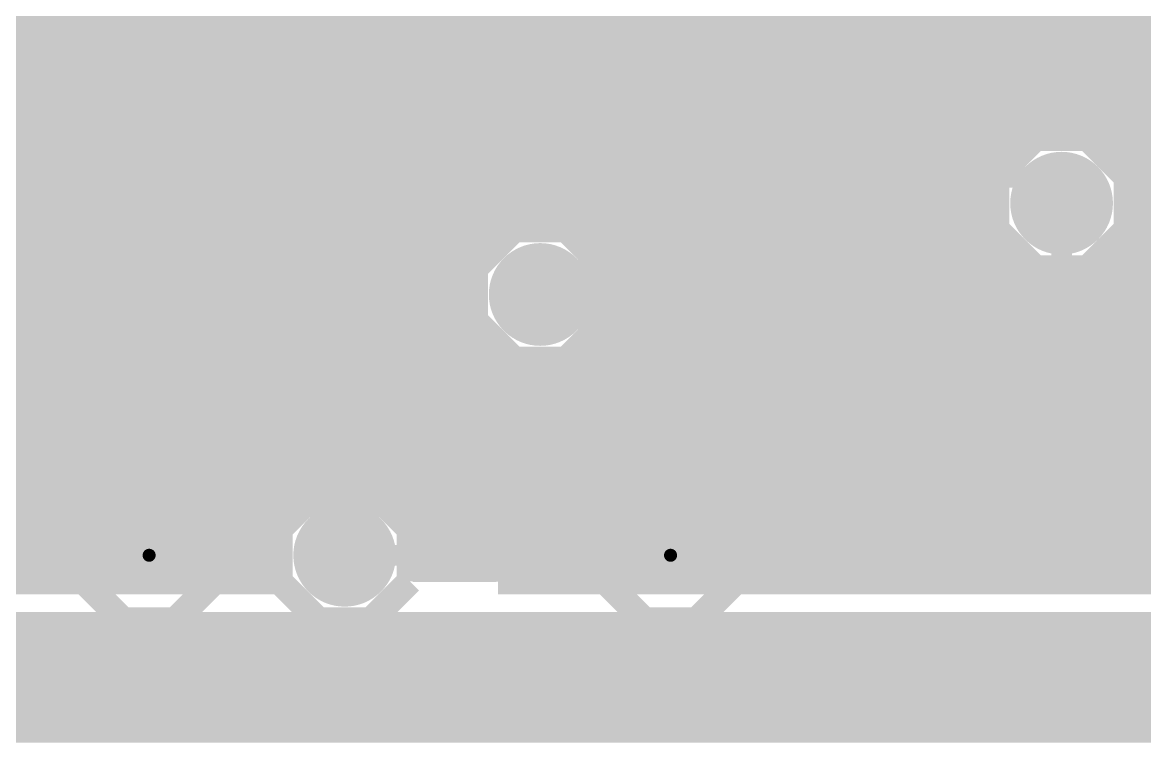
# Model space of a CAD drawing. Extents: x -6 to 196, y -52 to 46.
# Drawn here: x 134.66 to 145.59, y -5.63 to 1.38 of the extents above; entities that cross this region are included whole.
import ezdxf

# ---------------------------------------------------------------- set-up
doc = ezdxf.new("R2010")
doc.units = 0
doc.header["$MEASUREMENT"] = 0
doc.layers.get('0').update_dxf_attribs({"linetype": 'CONTINUOUS'})
for name, color, linetype in [('22-304-1_BOT', 7, 'CONTINUOUS'), ('22-304-1_DRD', 7, 'CONTINUOUS'), ('22-304-1_GND', 6, 'CONTINUOUS'), ('22-304-1_IN1', 4, 'CONTINUOUS'), ('22-304-1_SMT', 5, 'CONTINUOUS'), ('22-304-1_SPT', 10, 'CONTINUOUS'), ('22-304-1_SST', 14, 'CONTINUOUS'), ('22-304-1_TOP', 9, 'CONTINUOUS'), ('THRUHOLE_TAP', 13, 'CONTINUOUS')]:
    doc.layers.add(name, color=color, linetype=linetype)

# ---------------------------------------------------------------- blocks, each defined once
blk = doc.blocks.new('ROUND_57')
at = {"const_width": 0.35052}
blk.add_lwpolyline([(-0.17526, 0, 1), (0.17526, 0, 1)], format="xyb", close=True, dxfattribs=at)
blk = doc.blocks.new('ROUND_63')
at = {"const_width": 0.35052}
blk.add_lwpolyline([(-0.17526, 0, 1), (0.17526, 0, 1)], format="xyb", close=True, dxfattribs=at)
blk = doc.blocks.new('ROUND_83')
at = {"const_width": 0.50038}
blk.add_lwpolyline([(-0.25019, 0, 1), (0.25019, 0, 1)], format="xyb", close=True, dxfattribs=at)
blk = doc.blocks.new('ROUND_85')
at = {"const_width": 0.0635}
blk.add_lwpolyline([(-0.03175, 0, 1), (0.03175, 0, 1)], format="xyb", close=True, dxfattribs=at)
blk = doc.blocks.new('ROUND_86')
at = {"const_width": 0.50038}
blk.add_lwpolyline([(-0.25019, 0, 1), (0.25019, 0, 1)], format="xyb", close=True, dxfattribs=at)
blk = doc.blocks.new('RECTANGLE_5')
blk.add_solid([(0.4826, 0.4064), (0.4826, -0.4064), (-0.4826, 0.4064), (-0.4826, -0.4064)])
blk = doc.blocks.new('ROUND_88')
at = {"const_width": 0.10033}
blk.add_lwpolyline([(-0.050164, 0, 1), (0.050164, 0, 1)], format="xyb", close=True, dxfattribs=at)

msp = doc.modelspace()

# ---------------------------------------------------------------- linework, layer by layer
at = {"layer": '22-304-1_BOT'}
for points, const_width in [([(139.9032, 16.08074), (139.9032, -0.62484)], 0.254), ([(140.1318, 16.08074), (140.1318, -0.48514)], 0.254), ([(145.6182, 16.08074), (145.6182, -4.064)], 0.254), ([(143.1036, 15.42288), (143.1036, -4.064)], 0.254), ([(145.3896, 15.45336), (145.3896, -0.08636)], 0.254), ([(143.3322, 15.32128), (143.3322, -4.064)], 0.254), ([(143.5608, 15.31874), (143.5608, -4.064)], 0.254), ([(143.7894, 15.31874), (143.7894, -4.064)], 0.254), ([(144.018, 15.31874), (144.018, -4.064)], 0.254), ([(144.2466, 15.31874), (144.2466, 0.03556)], 0.254), ([(145.161, 15.1892), (145.161, 0.1778)], 0.254), ([(144.4752, 15.14348), (144.4752, 0.22352)], 0.254), ([(144.7038, 15.0749), (144.7038, 0.28956)], 0.254), ([(144.9324, 15.0876), (144.9324, 0.27686)], 0.254), ([(140.97, 6.858), (140.97, -0.254), (139.954, -1.27), (139.7, -1.27)], 0.2032), ([(140.3604, 6.56336), (140.3604, -0.25654)], 0.254), ([(141.5034, 6.44144), (141.5034, -0.63754)], 0.254), ([(140.54074, 6.33476), (140.54074, -0.0762)], 0.254), ([(141.39926, 6.33476), (141.39926, -0.254)], 0.254), ([(134.874, 5.26796), (134.874, -4.064)], 0.254), ([(134.6454, 5.09778), (134.6454, -4.064)], 0.254), ([(135.1026, 4.94792), (135.1026, -4.064)], 0.254), ([(136.9314, 4.95046), (136.9314, -4.064)], 0.254), ([(135.3312, 4.81838), (135.3312, -4.064)], 0.254), ([(139.6746, 4.88442), (139.6746, -0.59436)], 0.254), ([(138.5316, 4.61772), (138.5316, -3.38074)], 0.254), ([(139.446, 4.54914), (139.446, -0.64262)], 0.254), ([(137.795, -3.81), (138.938, -3.81), (142.24, -0.508), (142.24, 4.445)], 0.2032), ([(138.7602, 4.4577), (138.7602, -3.38074)], 0.254), ([(138.9888, 4.40436), (138.9888, -3.15214)], 0.254), ([(139.2174, 4.42976), (139.2174, -0.79502)], 0.254), ([(142.875, 4.21132), (142.875, -4.064)], 0.254), ([(141.732, 3.99796), (141.732, -0.40894)], 0.254), ([(141.81074, 3.92176), (141.81074, -0.3302)], 0.254), ([(142.66926, 3.92176), (142.66926, -0.508)], 0.254), ([(137.16, 3.57632), (137.16, -3.57632)], 0.254), ([(137.3886, 3.26898), (137.3886, -3.26898)], 0.254), ([(138.303, 3.36296), (138.303, -3.36296)], 0.254), ([(137.6172, 3.15722), (137.6172, -3.15722)], 0.254), ([(138.0744, 3.19278), (138.0744, -3.19278)], 0.254), ([(137.8458, 3.13436), (137.8458, -3.13436)], 0.254), ([(136.7028, 2.12852), (136.7028, -4.064)], 0.254), ([(135.5598, 1.81356), (135.5598, -4.064)], 0.254), ([(136.4742, 1.76276), (136.4742, -4.064)], 0.254), ([(135.7884, 1.65862), (135.7884, -4.064)], 0.254), ([(136.2456, 1.6383), (136.2456, -4.064)], 0.254), ([(136.017, 1.61036), (136.017, -4.064)], 0.254), ([(140.54074, 1.4224), (127.93726, 1.4224)], 0.254), ([(141.81074, 1.4224), (141.39926, 1.4224)], 0.254), ([(155.78074, 1.4224), (142.66926, 1.4224)], 0.254), ([(140.54074, 1.1938), (128.0287, 1.1938)], 0.254), ([(141.81074, 1.1938), (141.39926, 1.1938)], 0.254), ([(155.5623, 1.1938), (142.66926, 1.1938)], 0.254), ([(140.54074, 0.9652), (128.15316, 0.9652)], 0.254), ([(141.81074, 0.9652), (141.39926, 0.9652)], 0.254), ([(155.43784, 0.9652), (142.66926, 0.9652)], 0.254), ([(140.54074, 0.7366), (128.18364, 0.7366)], 0.254), ([(141.81074, 0.7366), (141.39926, 0.7366)], 0.254), ([(155.40736, 0.7366), (142.66926, 0.7366)], 0.254), ([(140.54074, 0.508), (128.13538, 0.508)], 0.254), ([(141.81074, 0.508), (141.39926, 0.508)], 0.254), ([(155.45562, 0.508), (142.66926, 0.508)], 0.254), ([(140.54074, 0.2794), (127.98044, 0.2794)], 0.254), ([(141.81074, 0.2794), (141.39926, 0.2794)], 0.254), ([(144.63268, 0.2794), (142.66926, 0.2794)], 0.254), ([(155.60802, 0.2794), (144.92732, 0.2794)], 0.254), ([(140.54074, 0.0508), (126.2761, 0.0508)], 0.254), ([(141.81074, 0.0508), (141.39926, 0.0508)], 0.254), ([(144.2593, 0.0508), (142.66926, 0.0508)], 0.254), ([(156.2989, 0.0508), (145.3007, 0.0508)], 0.254), ([(140.54074, -0.0762), (139.96924, -0.6477)], 0.254), ([(140.43914, -0.1778), (126.25578, -0.1778)], 0.254), ([(141.81074, -0.1778), (141.39926, -0.1778)], 0.254), ([(144.13484, -0.1778), (142.66926, -0.1778)], 0.254), ([(156.36748, -0.1778), (145.42516, -0.1778)], 0.254), ([(141.81074, -0.3302), (138.7602, -3.38074)], 0.254), ([(140.21054, -0.4064), (126.14402, -0.4064)], 0.254), ([(141.73454, -0.4064), (141.36878, -0.4064)], 0.254), ([(144.10436, -0.4064), (142.66926, -0.4064)], 0.254), ([(147.23872, -0.4064), (145.45564, -0.4064)], 0.254), ([(141.27226, -0.55626), (140.34008, -1.48844)], 0.254), ([(141.2748, -0.55372), (141.2748, -0.86614)], 0.254), ([(139.46632, -0.635), (125.83668, -0.635)], 0.254), ([(139.98194, -0.635), (139.93368, -0.635)], 0.254), ([(141.50594, -0.635), (141.19352, -0.635)], 0.254), ([(142.6464, -0.64262), (142.6464, -4.064)], 0.254), ([(144.15262, -0.635), (142.64894, -0.635)], 0.254), ([(145.3896, -0.6731), (145.3896, -4.064)], 0.254), ([(147.23872, -0.635), (145.40738, -0.635)], 0.254), ([(141.0462, -0.78232), (141.0462, -1.09474)], 0.254), ([(139.15898, -0.8636), (121.58726, -0.8636)], 0.254), ([(142.54226, -0.81026), (139.28852, -4.064)], 0.254), ([(141.27734, -0.8636), (140.96492, -0.8636)], 0.254), ([(144.30502, -0.8636), (142.48892, -0.8636)], 0.254), ([(144.2466, -0.79756), (144.2466, -4.064)], 0.254), ([(147.23872, -0.8636), (145.25244, -0.8636)], 0.254), ([(142.4178, -0.93472), (142.4178, -4.064)], 0.254), ([(144.4752, -0.98552), (144.4752, -4.064)], 0.254), ([(145.161, -0.9398), (145.161, -4.064)], 0.254), ([(139.04722, -1.0922), (121.58726, -1.0922)], 0.254), ([(141.04874, -1.0922), (140.73632, -1.0922)], 0.254), ([(140.8176, -1.01092), (140.8176, -1.32334)], 0.254), ([(147.23872, -1.0922), (142.26032, -1.0922)], 0.254), ([(144.7038, -1.05156), (144.7038, -4.064)], 0.254), ([(144.9324, -1.03886), (144.9324, -4.064)], 0.254), ([(142.1892, -1.16332), (142.1892, -4.064)], 0.254), ([(139.02436, -1.3208), (121.65584, -1.3208)], 0.254), ([(140.82014, -1.3208), (140.50772, -1.3208)], 0.254), ([(140.589, -1.23952), (140.589, -1.55194)], 0.254), ([(147.23872, -1.3208), (142.03172, -1.3208)], 0.254), ([(141.9606, -1.39192), (141.9606, -4.064)], 0.254), ([(140.3604, -1.46812), (140.3604, -1.78054)], 0.254), ([(139.08278, -1.5494), (121.793, -1.5494)], 0.254), ([(140.59154, -1.5494), (140.31468, -1.5494)], 0.254), ([(141.732, -1.62052), (141.732, -4.064)], 0.254), ([(147.23872, -1.5494), (141.80312, -1.5494)], 0.254), ([(139.2174, -1.74244), (139.2174, -2.92354)], 0.254), ([(139.25296, -1.778), (121.83364, -1.778)], 0.254), ([(140.1318, -1.7907), (140.1318, -2.00914)], 0.254), ([(140.36294, -1.778), (140.14704, -1.778)], 0.254), ([(141.5034, -1.84912), (141.5034, -4.064)], 0.254), ([(147.23872, -1.778), (141.57452, -1.778)], 0.254), ([(139.446, -1.89738), (139.446, -2.69494)], 0.254), ([(139.6746, -1.94564), (139.6746, -2.46634)], 0.254), ([(139.9032, -1.91516), (139.9032, -2.23774)], 0.254), ([(140.13434, -2.0066), (121.793, -2.0066)], 0.254), ([(141.2748, -2.07772), (141.2748, -4.064)], 0.254), ([(193.929, -2.0066), (141.34592, -2.0066)], 0.254), ([(139.90574, -2.2352), (121.65584, -2.2352)], 0.254), ([(141.0462, -2.30632), (141.0462, -4.064)], 0.254), ([(193.929, -2.2352), (141.11732, -2.2352)], 0.254), ([(139.67714, -2.4638), (119.97436, -2.4638)], 0.254), ([(193.929, -2.4638), (140.88872, -2.4638)], 0.254), ([(140.8176, -2.53492), (140.8176, -4.064)], 0.254), ([(139.44854, -2.6924), (121.12244, -2.6924)], 0.254), ([(193.929, -2.6924), (140.66012, -2.6924)], 0.254), ([(140.589, -2.76352), (140.589, -4.064)], 0.254), ([(139.21994, -2.921), (121.27738, -2.921)], 0.254), ([(193.929, -2.921), (140.43152, -2.921)], 0.254), ([(140.3604, -2.99212), (140.3604, -4.064)], 0.254), ([(137.64768, -3.1496), (121.32564, -3.1496)], 0.254), ([(138.99134, -3.1496), (137.94232, -3.1496)], 0.254), ([(193.929, -3.1496), (140.20292, -3.1496)], 0.254), ([(140.1318, -3.22072), (140.1318, -4.064)], 0.254), ([(137.2743, -3.3782), (121.29516, -3.3782)], 0.254), ([(138.76274, -3.3782), (138.3157, -3.3782)], 0.254), ([(138.7602, -3.38074), (138.31824, -3.38074)], 0.254), ([(193.929, -3.3782), (139.97432, -3.3782)], 0.254), ([(139.9032, -3.44932), (139.9032, -4.064)], 0.254), ([(137.14984, -3.6068), (121.1707, -3.6068)], 0.254), ([(193.929, -3.6068), (139.74572, -3.6068)], 0.254), ([(139.6746, -3.67792), (139.6746, -4.064)], 0.254), ([(137.11936, -3.8354), (120.79732, -3.8354)], 0.254), ([(193.929, -3.8354), (139.51712, -3.8354)], 0.254), ([(139.446, -3.90652), (139.446, -4.064)], 0.254), ([(137.16762, -4.064), (17.145, -4.064)], 0.254), ([(193.929, -4.064), (139.28852, -4.064)], 0.254)]:
    msp.add_lwpolyline(points, dxfattribs=dict(at, const_width=const_width))
at = {"layer": '22-304-1_BOT', "const_width": 0.254}
for points in [[(144.78, 0.29464, 0.4142136), (144.10436, -0.381)], [(145.45564, -0.381, 0.4142136), (144.78, 0.29464)], [(141.27226, -0.55626, 0.1989124), (141.39746, -0.254)], [(144.10436, -0.381, 0.4142136), (144.78, -1.05664)], [(144.78, -1.05664, 0.4142136), (145.45564, -0.381)], [(142.54226, -0.81026, 0.1989124), (142.66746, -0.508)], [(142.54226, -0.81026, 0.1989124), (142.66746, -0.508)], [(139.7, -0.59436, 0.4142136), (139.02436, -1.27)], [(139.96924, -0.6477, 0.1024398), (139.7, -0.59195)], [(139.02436, -1.27, 0.4142136), (139.7, -1.94564)], [(139.7, -1.94564, 0.3208568), (140.34008, -1.48844)], [(137.795, -3.13436, 0.4142136), (137.11936, -3.81)], [(138.31824, -3.38074, 0.2246031), (137.795, -3.13321)], [(137.11936, -3.81, 0.0964687), (137.16874, -4.06355)]]:
    msp.add_lwpolyline(points, format="xyb", dxfattribs=at)
at = {"layer": '22-304-1_DRD'}
for points, const_width in [([(195.00088, 21.99894), (101.99878, 21.99894), (78.99908, 44.99864), (-4.99872, 44.99864), (-4.99872, -4.99872), (195.00088, -4.99872), (195.00088, 21.99894)], 1.27), ([(144.526, 0.254), (144.145, -0.127)], 0.254), ([(145.034, 0.254), (144.526, 0.254)], 0.254), ([(145.415, -0.127), (145.034, 0.254)], 0.254), ([(144.145, -0.127), (144.145, -0.635)], 0.254), ([(145.415, -0.635), (145.415, -0.127)], 0.254), ([(139.446, -0.635), (139.065, -1.016)], 0.254), ([(139.954, -0.635), (139.446, -0.635)], 0.254), ([(140.335, -1.016), (139.954, -0.635)], 0.254), ([(144.145, -0.635), (144.526, -1.016)], 0.254), ([(145.034, -1.016), (145.415, -0.635)], 0.254), ([(139.065, -1.016), (139.065, -1.524)], 0.254), ([(140.335, -1.524), (140.335, -1.016)], 0.254), ([(144.526, -1.016), (145.034, -1.016)], 0.254), ([(139.065, -1.524), (139.446, -1.905)], 0.254), ([(139.954, -1.905), (140.335, -1.524)], 0.254), ([(139.446, -1.905), (139.954, -1.905)], 0.254), ([(135.636, -3.175), (135.255, -3.556)], 0.254), ([(136.144, -3.175), (135.636, -3.175)], 0.254), ([(136.525, -3.556), (136.144, -3.175)], 0.254), ([(137.541, -3.175), (137.16, -3.556)], 0.254), ([(138.049, -3.175), (137.541, -3.175)], 0.254), ([(138.43, -3.556), (138.049, -3.175)], 0.254), ([(140.716, -3.175), (140.335, -3.556)], 0.254), ([(141.224, -3.175), (140.716, -3.175)], 0.254), ([(141.605, -3.556), (141.224, -3.175)], 0.254), ([(135.255, -3.556), (135.255, -4.064)], 0.254), ([(136.525, -4.064), (136.525, -3.556)], 0.254), ([(137.16, -3.556), (137.16, -4.064)], 0.254), ([(138.43, -4.064), (138.43, -3.556)], 0.254), ([(140.335, -3.556), (140.335, -4.064)], 0.254), ([(141.605, -4.064), (141.605, -3.556)], 0.254), ([(135.255, -4.064), (135.636, -4.445)], 0.254), ([(136.144, -4.445), (136.525, -4.064)], 0.254), ([(137.16, -4.064), (137.541, -4.445)], 0.254), ([(138.049, -4.445), (138.43, -4.064)], 0.254), ([(140.335, -4.064), (140.716, -4.445)], 0.254), ([(141.224, -4.445), (141.605, -4.064)], 0.254), ([(135.636, -4.445), (136.144, -4.445)], 0.254), ([(137.541, -4.445), (138.049, -4.445)], 0.254), ([(140.716, -4.445), (141.224, -4.445)], 0.254)]:
    msp.add_lwpolyline(points, dxfattribs=dict(at, const_width=const_width))
at = {"layer": '22-304-1_GND', "const_width": 1.27}
msp.add_lwpolyline([(195.00088, 21.99894), (101.99878, 21.99894), (78.99908, 44.99864), (-4.99872, 44.99864), (-4.99872, -4.99872), (195.00088, -4.99872), (195.00088, 21.99894)], dxfattribs=at)
at = {"layer": '22-304-1_IN1'}
for points, const_width in [([(145.5674, 3.45186), (145.5674, -3.937)], 0.254), ([(136.8806, 3.35534), (136.8806, 0.30226)], 0.254), ([(137.1092, 3.35534), (137.1092, 0.30226)], 0.254), ([(137.3378, 3.31216), (137.3378, 0.30226)], 0.254), ([(138.2522, 3.31216), (138.2522, 0.30226)], 0.254), ([(138.4808, 3.35534), (138.4808, 0.30226)], 0.254), ([(138.7094, 3.35534), (138.7094, 0.30226)], 0.254), ([(138.938, 3.35534), (138.938, 0.30226)], 0.254), ([(139.1666, 3.35534), (139.1666, 0.30226)], 0.254), ([(139.3952, 3.35534), (139.3952, 0.30226)], 0.254), ([(139.6238, 3.35534), (139.6238, 0.30226)], 0.254), ([(139.8524, 3.35534), (139.8524, 0.30226)], 0.254), ([(140.081, 3.35534), (140.081, 0.30226)], 0.254), ([(140.3096, 3.35534), (140.3096, 0.30226)], 0.254), ([(140.5382, 3.35534), (140.5382, 0.30226)], 0.254), ([(140.7668, 3.35534), (140.7668, 0.30226)], 0.254), ([(140.9954, 3.35534), (140.9954, 0.30226)], 0.254), ([(141.224, 3.35534), (141.224, 0.30226)], 0.254), ([(141.4526, 3.35534), (141.4526, 0.30226)], 0.254), ([(141.6812, 3.35534), (141.6812, 0.30226)], 0.254), ([(141.9098, 3.35534), (141.9098, 0.30226)], 0.254), ([(142.1384, 3.35534), (142.1384, 0.30226)], 0.254), ([(142.367, 3.35534), (142.367, 0.30226)], 0.254), ([(142.5956, 3.35534), (142.5956, 0.30226)], 0.254), ([(142.8242, 3.35534), (142.8242, 0.30226)], 0.254), ([(143.0528, 3.35534), (143.0528, 0.30226)], 0.254), ([(143.2814, 3.35534), (143.2814, 0.30226)], 0.254), ([(143.51, 3.35534), (143.51, 0.30226)], 0.254), ([(143.7386, 3.35534), (143.7386, 0.30226)], 0.254), ([(143.9672, 3.35534), (143.9672, 0.30226)], 0.254), ([(144.1958, 3.35534), (144.1958, 0.30226)], 0.254), ([(144.4244, 3.35534), (144.4244, 0.30226)], 0.254), ([(144.653, 3.35534), (144.653, 0.28194)], 0.254), ([(144.8816, 3.35534), (144.8816, 0.28702)], 0.254), ([(145.1102, 3.35534), (145.1102, 0.20828)], 0.254), ([(145.3388, 3.35788), (145.3388, 0)], 0.254), ([(137.5664, 3.17246), (137.5664, 0.30226)], 0.254), ([(138.0236, 3.17246), (138.0236, 0.30226)], 0.254), ([(137.795, 3.13436), (137.795, 0.30226)], 0.254), ([(136.652, 1.98628), (136.652, 0.30226)], 0.254), ([(134.5946, 1.85674), (134.5946, 0.30226)], 0.254), ([(134.8232, 1.85674), (134.8232, 0.30226)], 0.254), ([(135.0518, 1.85674), (135.0518, 0.30226)], 0.254), ([(135.2804, 1.85674), (135.2804, 0.30226)], 0.254), ([(135.509, 1.85674), (135.509, 0.30226)], 0.254), ([(144.78, -0.381), (144.526, -0.127), (129.667, -0.127), (127.762, 1.778), (125.476, 1.778), (123.825, 0.127), (98.933, 0.127), (98.425, -0.381), (98.425, -0.508)], 0.2032), ([(135.7376, 1.68402), (135.7376, 0.30226)], 0.254), ([(136.1948, 1.6256), (136.1948, 0.30226)], 0.254), ([(136.4234, 1.72466), (136.4234, 0.30226)], 0.254), ([(135.9662, 1.6129), (135.9662, 0.30226)], 0.254), ([(155.93568, 1.4224), (128.72212, 1.4224)], 0.254), ([(155.5623, 1.1938), (128.95072, 1.1938)], 0.254), ([(155.43784, 0.9652), (129.17932, 0.9652)], 0.254), ([(155.40736, 0.7366), (129.40792, 0.7366)], 0.254), ([(155.45562, 0.508), (129.63652, 0.508)], 0.254), ([(144.526, 0.30226), (129.8448, 0.30226)], 0.254), ([(155.60802, 0.2794), (144.92732, 0.2794)], 0.254), ([(156.2989, 0.0508), (145.3007, 0.0508)], 0.254), ([(156.36748, -0.1778), (145.42516, -0.1778)], 0.254), ([(156.55544, -0.4064), (145.45564, -0.4064)], 0.254), ([(144.12722, -0.55626), (129.667, -0.55626)], 0.254), ([(134.5946, -0.55626), (134.5946, -3.94716)], 0.254), ([(134.8232, -0.55626), (134.8232, -3.94716)], 0.254), ([(135.0518, -0.55626), (135.0518, -3.94462)], 0.254), ([(135.2804, -0.55626), (135.2804, -3.94462)], 0.254), ([(135.509, -0.55626), (135.509, -3.94462)], 0.254), ([(135.7376, -0.55626), (135.7376, -3.94462)], 0.254), ([(135.9662, -0.55626), (135.9662, -3.94462)], 0.254), ([(136.1948, -0.55626), (136.1948, -3.94462)], 0.254), ([(136.4234, -0.55626), (136.4234, -3.94462)], 0.254), ([(136.652, -0.55626), (136.652, -3.94462)], 0.254), ([(136.8806, -0.55626), (136.8806, -3.94462)], 0.254), ([(137.1092, -0.55626), (137.1092, -3.94462)], 0.254), ([(137.3378, -0.55626), (137.3378, -3.31216)], 0.254), ([(137.5664, -0.55626), (137.5664, -3.17246)], 0.254), ([(137.795, -0.55626), (137.795, -3.13436)], 0.254), ([(138.0236, -0.55626), (138.0236, -3.17246)], 0.254), ([(138.2522, -0.55626), (138.2522, -3.31216)], 0.254), ([(138.4808, -0.55626), (138.4808, -3.94208)], 0.254), ([(138.7094, -0.55626), (138.7094, -3.94208)], 0.254), ([(138.938, -0.55626), (138.938, -3.94208)], 0.254), ([(139.1666, -0.55626), (139.1666, -0.85344)], 0.254), ([(139.3952, -0.55626), (139.3952, -0.66548)], 0.254), ([(139.6238, -0.55626), (139.6238, -0.5969)], 0.254), ([(139.8524, -0.55626), (139.8524, -0.6096)], 0.254), ([(140.081, -0.55626), (140.081, -0.7112)], 0.254), ([(140.3096, -0.55626), (140.3096, -0.97536)], 0.254), ([(140.5382, -0.55626), (140.5382, -3.94208)], 0.254), ([(140.7668, -0.55626), (140.7668, -3.94208)], 0.254), ([(140.9954, -0.55626), (140.9954, -3.94208)], 0.254), ([(141.224, -0.55626), (141.224, -3.93954)], 0.254), ([(141.4526, -0.55626), (141.4526, -3.93954)], 0.254), ([(141.6812, -0.55626), (141.6812, -3.93954)], 0.254), ([(141.9098, -0.55626), (141.9098, -3.93954)], 0.254), ([(142.1384, -0.55626), (142.1384, -3.93954)], 0.254), ([(142.367, -0.55626), (142.367, -3.93954)], 0.254), ([(142.5956, -0.55626), (142.5956, -3.93954)], 0.254), ([(142.8242, -0.55626), (142.8242, -3.93954)], 0.254), ([(143.0528, -0.55626), (143.0528, -3.93954)], 0.254), ([(143.2814, -0.55626), (143.2814, -3.93954)], 0.254), ([(143.51, -0.55626), (143.51, -3.93954)], 0.254), ([(143.7386, -0.55626), (143.7386, -3.93954)], 0.254), ([(143.9672, -0.55626), (143.9672, -3.93954)], 0.254), ([(139.46632, -0.635), (125.83668, -0.635)], 0.254), ([(144.15262, -0.635), (139.93368, -0.635)], 0.254), ([(158.07436, -0.635), (145.40738, -0.635)], 0.254), ([(144.1958, -0.72136), (144.1958, -3.937)], 0.254), ([(145.3388, -0.762), (145.3388, -3.937)], 0.254), ([(139.15898, -0.8636), (125.34392, -0.8636)], 0.254), ([(144.30502, -0.8636), (140.24102, -0.8636)], 0.254), ([(158.11246, -0.8636), (145.25244, -0.8636)], 0.254), ([(144.4244, -0.95504), (144.4244, -3.937)], 0.254), ([(145.1102, -0.97028), (145.1102, -3.937)], 0.254), ([(139.04722, -1.0922), (125.11532, -1.0922)], 0.254), ([(158.25216, -1.0922), (140.35278, -1.0922)], 0.254), ([(144.653, -1.04394), (144.653, -3.937)], 0.254), ([(144.8816, -1.04902), (144.8816, -3.937)], 0.254), ([(139.02436, -1.3208), (121.65584, -1.3208)], 0.254), ([(193.802, -1.3208), (140.3731, -1.3208)], 0.254), ([(139.08278, -1.5494), (121.793, -1.5494)], 0.254), ([(140.3096, -1.5621), (140.3096, -3.94208)], 0.254), ([(193.802, -1.5494), (140.31468, -1.5494)], 0.254), ([(139.1666, -1.68656), (139.1666, -3.94208)], 0.254), ([(139.25296, -1.778), (121.83364, -1.778)], 0.254), ([(139.3952, -1.87452), (139.3952, -3.94208)], 0.254), ([(140.081, -1.8288), (140.081, -3.94208)], 0.254), ([(193.802, -1.778), (140.14704, -1.778)], 0.254), ([(139.6238, -1.94056), (139.6238, -3.94208)], 0.254), ([(139.8524, -1.92786), (139.8524, -3.94208)], 0.254), ([(193.802, -2.0066), (121.793, -2.0066)], 0.254), ([(193.802, -2.2352), (121.65584, -2.2352)], 0.254), ([(193.802, -2.4638), (121.07672, -2.4638)], 0.254), ([(193.802, -2.6924), (121.12244, -2.6924)], 0.254), ([(193.802, -2.921), (121.27738, -2.921)], 0.254), ([(137.64768, -3.1496), (121.32564, -3.1496)], 0.254), ([(193.802, -3.1496), (137.94232, -3.1496)], 0.254), ([(137.2743, -3.3782), (121.29516, -3.3782)], 0.254), ([(193.802, -3.3782), (138.3157, -3.3782)], 0.254), ([(137.14984, -3.6068), (121.1707, -3.6068)], 0.254), ([(193.802, -3.6068), (138.44016, -3.6068)], 0.254), ([(137.11936, -3.8354), (120.79732, -3.8354)], 0.254), ([(193.802, -3.8354), (138.47064, -3.8354)], 0.254), ([(137.13206, -3.94462), (120.4722, -3.95732)], 0.254), ([(146.05, -3.937), (138.45794, -3.94208)], 0.254)]:
    msp.add_lwpolyline(points, dxfattribs=dict(at, const_width=const_width))
at = {"layer": '22-304-1_IN1', "const_width": 0.254}
for points in [[(144.65046, 0.28194, 0.0739948), (144.526, 0.30046)], [(144.65046, 0.28194, 0.0739948), (144.526, 0.30046)], [(144.78, 0.29464, 0.0482804), (144.65043, 0.2821)], [(145.45564, -0.381, 0.4142136), (144.78, 0.29464)], [(144.78, -1.05664, 0.4142136), (145.45564, -0.381)], [(144.12722, -0.55626, 0.3393165), (144.78, -1.05664)], [(139.7, -0.59436, 0.4142136), (139.02436, -1.27)], [(140.37564, -1.27, 0.4142136), (139.7, -0.59436)], [(139.02436, -1.27, 0.4142136), (139.7, -1.94564)], [(139.7, -1.94564, 0.4142136), (140.37564, -1.27)], [(137.795, -3.13436, 0.4142136), (137.11936, -3.81)], [(138.47064, -3.81, 0.4142136), (137.795, -3.13436)], [(137.11936, -3.81, 0.0501268), (137.13287, -3.94445)], [(138.45794, -3.94208, 0.0492043), (138.47097, -3.81)]]:
    msp.add_lwpolyline(points, format="xyb", dxfattribs=at)
at = {"layer": '22-304-1_SST', "const_width": 0.1524}
for points in [[(140.4874, 1.12776), (141.5034, 0.77216), (141.5034, 1.24714)], [(142.42542, 1.1557), (143.44142, 0.8001), (143.44142, 1.27508)], [(134.04342, 1.0287), (135.05942, 0.6731), (135.05942, 1.14808)], [(135.87476, 0.64516), (135.87476, 1.12014), (136.5504, 0.88392), (136.5504, 0.76454), (135.5344, 0.76454)], [(137.34542, 0.81026), (137.34542, 1.22428), (138.36142, 1.22428)], [(137.85342, 0.03048), (137.85342, 0.38608), (138.02106, 0.4445), (138.19124, 0.4445), (138.36142, 0.38608), (138.36142, 0.03048), (138.19124, -0.02794), (138.02106, -0.02794), (137.34542, 0.20828)], [(140.65758, 0.40894), (140.4874, 0.35052), (140.4874, -0.00508), (140.65758, -0.0635), (140.9954, -0.0635), (141.16558, 0.05334), (141.16558, 0.40894), (141.5034, 0.40894), (141.5034, -0.0635)], [(142.76324, -0.03556), (142.76324, 0.43688), (143.44142, 0.20066), (143.44142, 0.08128), (142.42542, 0.08128)], [(134.55142, 0.25146), (134.55142, -0.10414), (134.38124, -0.16256), (134.21106, -0.16256), (134.04342, -0.10414), (134.04342, 0.25146), (134.21106, 0.30988), (134.38124, 0.30988), (135.05942, 0.07366)], [(135.5344, -0.1905), (135.5344, 0.28194), (136.21258, -0.1905), (136.38276, -0.1905), (136.5504, -0.13208), (136.5504, 0.22352), (136.38276, 0.28194)], [(134.8105, -3.3655), (134.8105, -0.4445), (133.1722, -0.4445), (133.1722, -3.3655), (134.8105, -3.3655)], [(135.0645, -0.4445), (135.0645, -3.3655), (136.7028, -3.3655), (136.7028, -0.4445), (135.0645, -0.4445)], [(138.6205, -3.3655), (138.6205, -0.4445), (136.9822, -0.4445), (136.9822, -3.3655), (138.6205, -3.3655)], [(140.1445, -0.4445), (140.1445, -3.3655), (141.7828, -3.3655), (141.7828, -0.4445), (140.1445, -0.4445)], [(143.7005, -3.3655), (143.7005, -0.4445), (142.0622, -0.4445), (142.0622, -3.3655), (143.7005, -3.3655)]]:
    msp.add_lwpolyline(points, dxfattribs=at)
at = {"layer": '22-304-1_TOP'}
for points, const_width in [([(133.04266, 3.81), (133.04266, 1.65354), (135.89, -1.1938)], 0.2032), ([(158.75, -0.635), (156.464, -0.635), (155.321, 0.508), (135.509, 0.508), (133.54304, 2.47396), (133.54304, 3.81)], 0.2032), ([(156.083, 0.762), (155.956, 0.762), (155.702, 1.016), (135.636, 1.016), (134.04342, 2.60858), (134.04342, 3.81)], 0.2032), ([(133.47192, 1.94056), (135.20166, 0.21082)], 0.254), ([(133.47192, 1.83134), (135.763, -0.45974)], 0.254), ([(132.7404, 1.35128), (134.55142, -0.45974)], 0.254), ([(134.54634, 0.8636), (134.43712, 0.8636)], 0.254), ([(134.747, 0.66294), (134.747, 0.55372)], 0.254), ([(134.77494, 0.635), (134.66572, 0.635)], 0.254), ([(134.9756, 0.43434), (134.9756, 0.32512)], 0.254), ([(135.00354, 0.4064), (134.89432, 0.4064)], 0.254), ([(135.2042, 0.20574), (135.2042, 0.09652)], 0.254), ([(135.23468, 0.1778), (135.12292, 0.1778)], 0.254), ([(135.4328, 0.08636), (135.4328, -0.12954)], 0.254), ([(144.2847, 0.07874), (135.509, 0.07874)], 0.254), ([(135.6614, 0.07874), (135.6614, -0.35814)], 0.254), ([(135.89, 0.07874), (135.89, -0.45974)], 0.254), ([(136.1186, 0.07874), (136.1186, -0.45974)], 0.254), ([(136.3472, 0.07874), (136.3472, -0.45974)], 0.254), ([(136.5758, 0.07874), (136.5758, -0.45974)], 0.254), ([(136.8044, 0.07874), (136.8044, -0.76454)], 0.254), ([(137.033, 0.07874), (137.033, -0.45974)], 0.254), ([(137.2616, 0.07874), (137.2616, -0.45974)], 0.254), ([(137.4902, 0.07874), (137.4902, -0.45974)], 0.254), ([(137.7188, 0.07874), (137.7188, -0.45974)], 0.254), ([(137.9474, 0.07874), (137.9474, -0.45974)], 0.254), ([(138.176, 0.07874), (138.176, -0.45974)], 0.254), ([(138.4046, 0.07874), (138.4046, -0.45974)], 0.254), ([(138.6332, 0.07874), (138.6332, -3.937)], 0.254), ([(138.8618, 0.07874), (138.8618, -3.937)], 0.254), ([(139.0904, 0.07874), (139.0904, -0.97536)], 0.254), ([(139.319, 0.07874), (139.319, -0.7112)], 0.254), ([(139.5476, 0.07874), (139.5476, -0.6096)], 0.254), ([(139.7762, 0.07874), (139.7762, -0.5969)], 0.254), ([(140.0048, 0.07874), (140.0048, -0.66548)], 0.254), ([(140.2334, 0.07874), (140.2334, -0.45974)], 0.254), ([(140.462, 0.07874), (140.462, -0.45974)], 0.254), ([(140.6906, 0.07874), (140.6906, -0.45974)], 0.254), ([(140.9192, 0.07874), (140.9192, -0.45974)], 0.254), ([(141.1478, 0.07874), (141.1478, -0.45974)], 0.254), ([(141.3764, 0.07874), (141.3764, -0.45974)], 0.254), ([(141.605, 0.07874), (141.605, -0.45974)], 0.254), ([(141.8336, 0.07874), (141.8336, -0.76454)], 0.254), ([(142.0622, 0.07874), (142.0622, -0.76454)], 0.254), ([(142.2908, 0.07874), (142.2908, -0.45974)], 0.254), ([(142.5194, 0.07874), (142.5194, -0.45974)], 0.254), ([(142.748, 0.07874), (142.748, -0.45974)], 0.254), ([(142.9766, 0.07874), (142.9766, -0.45974)], 0.254), ([(143.2052, 0.07874), (143.2052, -0.45974)], 0.254), ([(143.4338, 0.07874), (143.4338, -0.45974)], 0.254), ([(143.6624, 0.07874), (143.6624, -0.45974)], 0.254), ([(143.891, 0.07874), (143.891, -2.40284)], 0.254), ([(144.1196, 0.07874), (144.1196, -0.23368)], 0.254), ([(155.1432, 0.07874), (145.2753, 0.07874)], 0.254), ([(145.4912, 0.07874), (145.4912, -2.40284)], 0.254), ([(144.18818, -0.0508), (135.35152, -0.0508)], 0.254), ([(155.27274, -0.0508), (145.36928, -0.0508)], 0.254), ([(144.11198, -0.2794), (135.58012, -0.2794)], 0.254), ([(155.50134, -0.2794), (145.44802, -0.2794)], 0.254), ([(144.78, -2.921), (144.78, -0.381)], 0.2032), ([(134.55142, -0.45974), (133.17474, -0.45974)], 0.254), ([(136.70026, -0.45974), (135.763, -0.45974)], 0.254), ([(136.70026, -0.45974), (136.70026, -0.76454)], 0.254), ([(136.98474, -0.508), (136.70026, -0.508)], 0.254), ([(138.60526, -0.45974), (136.98474, -0.45974)], 0.254), ([(136.98474, -0.45974), (136.98474, -0.76454)], 0.254), ([(138.60526, -0.45974), (138.60526, -1.88214)], 0.254), ([(140.15974, -0.508), (138.60526, -0.508)], 0.254), ([(140.15974, -0.45974), (140.15974, -0.7747)], 0.254), ([(141.78026, -0.45974), (140.15974, -0.45974)], 0.254), ([(141.78026, -0.45974), (141.78026, -0.76454)], 0.254), ([(142.06474, -0.508), (141.78026, -0.508)], 0.254), ([(143.68526, -0.45974), (142.06474, -0.45974)], 0.254), ([(142.06474, -0.45974), (142.06474, -0.76454)], 0.254), ([(142.875, -2.6162), (143.1798, -2.921), (144.78, -2.921), (168.91, -2.921), (169.164, -2.667), (169.164, -0.5588), (169.1132, -0.5588), (168.275, -0.5588)], 0.381), ([(143.68526, -0.45974), (143.68526, -1.88214)], 0.254), ([(144.11452, -0.508), (143.68526, -0.508)], 0.254), ([(144.1196, -0.52832), (144.1196, -2.40284)], 0.254), ([(155.72994, -0.508), (145.44294, -0.508)], 0.254), ([(134.79526, -0.70358), (135.07974, -0.9906)], 0.254), ([(134.79526, -0.70358), (134.79526, -1.88214)], 0.254), ([(134.82574, -0.7366), (134.79526, -0.7366)], 0.254), ([(136.98474, -0.7366), (136.70026, -0.7366)], 0.254), ([(136.98474, -0.76454), (136.70026, -0.76454)], 0.254), ([(139.28344, -0.7366), (138.60526, -0.7366)], 0.254), ([(140.15974, -0.7366), (140.11656, -0.7366)], 0.254), ([(142.06474, -0.7366), (141.78026, -0.7366)], 0.254), ([(142.06474, -0.76454), (141.78026, -0.76454)], 0.254), ([(144.20342, -0.7366), (143.68526, -0.7366)], 0.254), ([(155.95854, -0.7366), (145.35404, -0.7366)], 0.254), ([(134.9756, -0.88392), (134.9756, -3.937)], 0.254), ([(145.2626, -0.85344), (145.2626, -2.40284)], 0.254), ([(135.05434, -0.9652), (134.79526, -0.9652)], 0.254), ([(135.07974, -0.9906), (135.07974, -1.88214)], 0.254), ([(139.09548, -0.9652), (138.60526, -0.9652)], 0.254), ([(144.35074, -0.9652), (143.68526, -0.9652)], 0.254), ([(144.3482, -0.9017), (144.3482, -2.40284)], 0.254), ([(144.35074, -0.90424), (144.35074, -2.40284)], 0.254), ([(145.20926, -0.90424), (145.20926, -2.40284)], 0.254), ([(156.18968, -0.9652), (145.20926, -0.9652)], 0.254), ([(135.07974, -1.1938), (134.79526, -1.1938)], 0.254), ([(137.795, -1.1938), (135.89, -1.1938)], 0.2032), ([(139.0269, -1.1938), (138.60526, -1.1938)], 0.254), ([(139.7, -1.27), (140.8938, -1.27), (140.97, -1.1938)], 0.2032), ([(142.875, -1.1938), (140.97, -1.1938)], 0.2032), ([(144.35074, -1.1938), (143.68526, -1.1938)], 0.254), ([(158.369, -1.1938), (145.20926, -1.1938)], 0.254), ([(135.07974, -1.4224), (134.79526, -1.4224)], 0.254), ([(139.0396, -1.4224), (138.60526, -1.4224)], 0.254), ([(144.35074, -1.4224), (143.68526, -1.4224)], 0.254), ([(159.84474, -1.4224), (145.20926, -1.4224)], 0.254), ([(135.07974, -1.651), (134.79526, -1.651)], 0.254), ([(136.70026, -1.62306), (136.70026, -1.88214)], 0.254), ([(136.98474, -1.62306), (136.70026, -1.62306)], 0.254), ([(136.98474, -1.651), (136.70026, -1.651)], 0.254), ([(136.8044, -1.62306), (136.8044, -3.937)], 0.254), ([(136.98474, -1.62306), (136.98474, -1.88214)], 0.254), ([(139.1412, -1.651), (138.60526, -1.651)], 0.254), ([(139.0904, -1.5621), (139.0904, -3.937)], 0.254), ([(141.78026, -1.62306), (141.78026, -1.88214)], 0.254), ([(142.06474, -1.62306), (141.78026, -1.62306)], 0.254), ([(142.06474, -1.651), (141.78026, -1.651)], 0.254), ([(141.8336, -1.62306), (141.8336, -3.937)], 0.254), ([(142.0622, -1.62306), (142.0622, -3.937)], 0.254), ([(142.06474, -1.62306), (142.06474, -1.88214)], 0.254), ([(144.35074, -1.651), (143.68526, -1.651)], 0.254), ([(159.84474, -1.651), (145.20926, -1.651)], 0.254), ([(140.15974, -1.7653), (140.15974, -1.88214)], 0.254), ([(139.319, -1.8288), (139.319, -3.937)], 0.254), ([(140.0048, -1.87452), (140.0048, -3.937)], 0.254), ([(135.89, -2.6162), (135.8138, -2.54), (135.509, -2.54), (134.874, -1.905), (132.842, -1.905), (132.1308, -2.6162), (132.08, -2.6162)], 0.2032), ([(135.07974, -1.8796), (134.79526, -1.8796)], 0.254), ([(134.79526, -1.88214), (134.79526, -1.92786)], 0.254), ([(134.79526, -1.92786), (134.79526, -3.35026)], 0.254), ([(135.07974, -1.88214), (135.07974, -1.92786)], 0.254), ([(135.07974, -1.92786), (135.07974, -3.35026)], 0.254), ([(136.98474, -1.8796), (136.70026, -1.8796)], 0.254), ([(136.70026, -1.88214), (136.70026, -1.92786)], 0.254), ([(136.70026, -1.92786), (136.70026, -3.35026)], 0.254), ([(136.98474, -1.88214), (136.98474, -1.92786)], 0.254), ([(136.98474, -1.92786), (136.98474, -3.35026)], 0.254), ([(139.40536, -1.8796), (138.60526, -1.8796)], 0.254), ([(138.60526, -1.88214), (138.60526, -1.92786)], 0.254), ([(138.60526, -1.92786), (138.60526, -3.35026)], 0.254), ([(139.5476, -1.92786), (139.5476, -3.937)], 0.254), ([(139.7762, -1.94056), (139.7762, -3.937)], 0.254), ([(140.15974, -1.8796), (139.9921, -1.8796)], 0.254), ([(140.15974, -1.88214), (140.15974, -1.92786)], 0.254), ([(140.15974, -1.92786), (140.15974, -3.35026)], 0.254), ([(142.06474, -1.8796), (141.78026, -1.8796)], 0.254), ([(141.78026, -1.88214), (141.78026, -1.92786)], 0.254), ([(141.78026, -1.92786), (141.78026, -3.35026)], 0.254), ([(142.06474, -1.88214), (142.06474, -1.92786)], 0.254), ([(142.06474, -1.92786), (142.06474, -3.35026)], 0.254), ([(144.35074, -1.8796), (143.68526, -1.8796)], 0.254), ([(143.68526, -1.88214), (143.68526, -1.92786)], 0.254), ([(143.68526, -1.92786), (143.68526, -2.40284)], 0.254), ([(159.84474, -1.8796), (145.20926, -1.8796)], 0.254), ([(135.07974, -2.1082), (134.79526, -2.1082)], 0.254), ([(136.98474, -2.1082), (136.70026, -2.1082)], 0.254), ([(140.15974, -2.1082), (138.60526, -2.1082)], 0.254), ([(142.06474, -2.1082), (141.78026, -2.1082)], 0.254), ([(144.35074, -2.1082), (143.68526, -2.1082)], 0.254), ([(162.35934, -2.1082), (145.20926, -2.1082)], 0.254), ([(135.07974, -2.3368), (134.79526, -2.3368)], 0.254), ([(136.98474, -2.3368), (136.70026, -2.3368)], 0.254), ([(140.15974, -2.3368), (138.60526, -2.3368)], 0.254), ([(142.06474, -2.3368), (141.78026, -2.3368)], 0.254), ([(144.35074, -2.3368), (143.68526, -2.3368)], 0.254), ([(144.35074, -2.40284), (143.68526, -2.40284)], 0.254), ([(144.35074, -2.40284), (143.68526, -2.40284)], 0.254), ([(162.35934, -2.3368), (145.20926, -2.3368)], 0.254), ([(162.35934, -2.40284), (145.20926, -2.40284)], 0.254), ([(135.07974, -2.5654), (134.79526, -2.5654)], 0.254), ([(135.07974, -2.6162), (135.89, -2.6162)], 0.254), ([(135.89, -3.35026), (135.89, -2.6162)], 0.254), ([(136.70026, -2.6162), (135.89, -2.6162)], 0.254), ([(136.98474, -2.5654), (136.70026, -2.5654)], 0.254), ([(140.15974, -2.5654), (138.60526, -2.5654)], 0.254), ([(140.15974, -2.6162), (140.97, -2.6162)], 0.254), ([(140.97, -3.35026), (140.97, -2.6162)], 0.254), ([(141.78026, -2.6162), (140.97, -2.6162)], 0.254), ([(142.06474, -2.5654), (141.78026, -2.5654)], 0.254), ([(142.875, -2.6162), (143.1798, -2.921), (144.78, -2.921)], 0.381), ([(135.89, -3.81), (135.89, -2.6162)], 0.2032), ([(137.795, -2.6162), (137.795, -3.81)], 0.2032), ([(140.97, -2.6162), (140.97, -3.81)], 0.2032), ([(135.07974, -2.794), (134.79526, -2.794)], 0.254), ([(136.98474, -2.794), (136.70026, -2.794)], 0.254), ([(140.15974, -2.794), (138.60526, -2.794)], 0.254), ([(142.06474, -2.794), (141.78026, -2.794)], 0.254), ([(135.07974, -3.0226), (134.79526, -3.0226)], 0.254), ([(136.98474, -3.0226), (136.70026, -3.0226)], 0.254), ([(140.15974, -3.0226), (138.60526, -3.0226)], 0.254), ([(142.06474, -3.0226), (141.78026, -3.0226)], 0.254), ([(135.07974, -3.2512), (134.79526, -3.2512)], 0.254), ([(136.98474, -3.2512), (136.70026, -3.2512)], 0.254), ([(140.15974, -3.2512), (138.60526, -3.2512)], 0.254), ([(142.06474, -3.2512), (141.78026, -3.2512)], 0.254), ([(134.79526, -3.35026), (133.9088, -3.35026)], 0.254), ([(134.747, -3.35026), (134.747, -3.937)], 0.254), ([(136.70026, -3.35026), (135.07974, -3.35026)], 0.254), ([(135.2042, -3.35026), (135.2042, -3.937)], 0.254), ([(135.4328, -3.35026), (135.4328, -3.937)], 0.254), ([(135.6614, -3.35026), (135.6614, -3.937)], 0.254), ([(135.89, -3.35026), (135.89, -3.937)], 0.254), ([(136.1186, -3.35026), (136.1186, -3.937)], 0.254), ([(136.3472, -3.35026), (136.3472, -3.937)], 0.254), ([(136.5758, -3.35026), (136.5758, -3.937)], 0.254), ([(137.2997, -3.35026), (136.98474, -3.35026)], 0.254), ([(137.033, -3.35026), (137.033, -3.937)], 0.254), ([(137.2616, -3.35026), (137.2616, -3.39344)], 0.254), ([(138.60526, -3.35026), (138.2903, -3.35026)], 0.254), ([(138.4046, -3.35026), (138.4046, -3.51536)], 0.254), ([(141.78026, -3.35026), (140.15974, -3.35026)], 0.254), ([(140.2334, -3.35026), (140.2334, -3.937)], 0.254), ([(140.462, -3.35026), (140.462, -3.937)], 0.254), ([(140.6906, -3.35026), (140.6906, -3.937)], 0.254), ([(140.9192, -3.35026), (140.9192, -3.937)], 0.254), ([(141.1478, -3.35026), (141.1478, -3.937)], 0.254), ([(141.3764, -3.35026), (141.3764, -3.937)], 0.254), ([(141.605, -3.35026), (141.605, -3.937)], 0.254), ([(142.89024, -3.35026), (142.06474, -3.35026)], 0.254), ([(142.2908, -3.35026), (142.2908, -3.937)], 0.254), ([(142.5194, -3.35026), (142.5194, -3.937)], 0.254), ([(142.748, -3.35026), (142.748, -3.937)], 0.254), ([(142.9766, -3.39598), (142.9766, -3.937)], 0.254), ([(137.20318, -3.4798), (133.77672, -3.4798)], 0.254), ([(186.12358, -3.4798), (138.38428, -3.4798)], 0.254), ([(144.78, -3.43916), (143.1798, -3.43916)], 0.254), ([(144.78, -3.43916), (143.1798, -3.43916)], 0.254), ([(143.2052, -3.43916), (143.2052, -3.937)], 0.254), ([(143.4338, -3.43916), (143.4338, -3.937)], 0.254), ([(143.6624, -3.43916), (143.6624, -3.937)], 0.254), ([(143.891, -3.43916), (143.891, -3.937)], 0.254), ([(144.1196, -3.43916), (144.1196, -3.937)], 0.254), ([(144.3482, -3.43916), (144.3482, -3.937)], 0.254), ([(144.5768, -3.43916), (144.5768, -3.937)], 0.254), ([(168.91, -3.43916), (144.78, -3.43916)], 0.254), ([(144.8054, -3.43916), (144.8054, -3.937)], 0.254), ([(145.034, -3.43916), (145.034, -3.937)], 0.254), ([(145.2626, -3.43916), (145.2626, -3.937)], 0.254), ([(145.4912, -3.43916), (145.4912, -3.937)], 0.254), ([(137.12698, -3.7084), (133.54812, -3.7084)], 0.254), ([(186.12358, -3.7084), (138.46302, -3.7084)], 0.254), ([(137.12952, -3.937), (133.31952, -3.937)], 0.254), ([(193.802, -3.937), (138.45794, -3.937)], 0.254)]:
    msp.add_lwpolyline(points, dxfattribs=dict(at, const_width=const_width))
at = {"layer": '22-304-1_TOP', "const_width": 0.254}
for points in [[(135.20674, 0.20574, 0.1989124), (135.509, 0.08054)], [(144.2847, 0.07874, 0.1892576), (144.10422, -0.381)], [(145.45564, -0.381, 0.1892577), (145.27519, 0.07864)], [(144.10436, -0.381, 0.2246029), (144.35147, -0.90335)], [(145.20926, -0.90424, 0.2246031), (145.45679, -0.381)], [(139.7, -0.59436, 0.4142136), (139.02436, -1.27)], [(140.15974, -0.7747, 0.1892576), (139.7, -0.59422)], [(139.02436, -1.27, 0.4142136), (139.7, -1.94564)], [(139.7, -1.94564, 0.1892577), (140.15964, -1.76519)], [(137.2997, -3.35026, 0.1892576), (137.11922, -3.81)], [(138.47064, -3.81, 0.1892583), (138.29019, -3.35036)], [(142.89024, -3.35026, 0.1494594), (143.1798, -3.43879)], [(142.89024, -3.35026, 0.1494594), (143.1798, -3.43879)], [(137.11936, -3.81, 0.0471774), (137.13133, -3.93665)], [(138.45794, -3.937, 0.0473548), (138.46999, -3.81)]]:
    msp.add_lwpolyline(points, format="xyb", dxfattribs=at)

# ---------------------------------------------------------------- block references
at = {"layer": '22-304-1_BOT'}
for name, p in [('ROUND_57', (144.78, -0.381)), ('ROUND_57', (139.7, -1.27)), ('ROUND_57', (135.89, -3.81)), ('ROUND_63', (137.795, -3.81)), ('ROUND_57', (140.97, -3.81))]:
    msp.add_blockref(name, p, dxfattribs=at)
at = {"layer": '22-304-1_GND'}
for name, p in [('ROUND_83', (144.78, -0.381)), ('ROUND_83', (139.7, -1.27)), ('ROUND_86', (137.795, -3.81)), ('ROUND_85', (135.89, -3.81)), ('ROUND_85', (140.97, -3.81))]:
    msp.add_blockref(name, p, dxfattribs=at)
at = {"layer": '22-304-1_IN1'}
for p in [(144.78, -0.381), (139.7, -1.27), (135.89, -3.81), (137.795, -3.81), (140.97, -3.81)]:
    msp.add_blockref('ROUND_57', p, dxfattribs=at)
at = {"layer": '22-304-1_SMT'}
for p in [(135.89, -1.1938), (137.795, -1.1938), (140.97, -1.1938), (142.875, -1.1938), (135.89, -2.6162), (137.795, -2.6162), (140.97, -2.6162), (142.875, -2.6162)]:
    msp.add_blockref('RECTANGLE_5', p, dxfattribs=at)
at = {"layer": '22-304-1_SPT'}
for p in [(135.89, -1.1938), (137.795, -1.1938), (140.97, -1.1938), (142.875, -1.1938), (135.89, -2.6162), (137.795, -2.6162), (140.97, -2.6162), (142.875, -2.6162)]:
    msp.add_blockref('RECTANGLE_5', p, dxfattribs=at)
at = {"layer": '22-304-1_TOP'}
for name, p in [('ROUND_57', (144.78, -0.381)), ('RECTANGLE_5', (135.89, -1.1938)), ('RECTANGLE_5', (137.795, -1.1938)), ('RECTANGLE_5', (140.97, -1.1938)), ('RECTANGLE_5', (142.875, -1.1938)), ('ROUND_57', (139.7, -1.27)), ('RECTANGLE_5', (135.89, -2.6162)), ('RECTANGLE_5', (137.795, -2.6162)), ('RECTANGLE_5', (140.97, -2.6162)), ('RECTANGLE_5', (142.875, -2.6162)), ('ROUND_57', (135.89, -3.81)), ('ROUND_57', (137.795, -3.81)), ('ROUND_57', (140.97, -3.81))]:
    msp.add_blockref(name, p, dxfattribs=at)
at = {"layer": 'THRUHOLE_TAP'}
for p in [(144.78, -0.381), (139.7, -1.27), (135.89, -3.81), (137.795, -3.81), (140.97, -3.81)]:
    msp.add_blockref('ROUND_88', p, dxfattribs=at)

doc.saveas('drawing.dxf')
